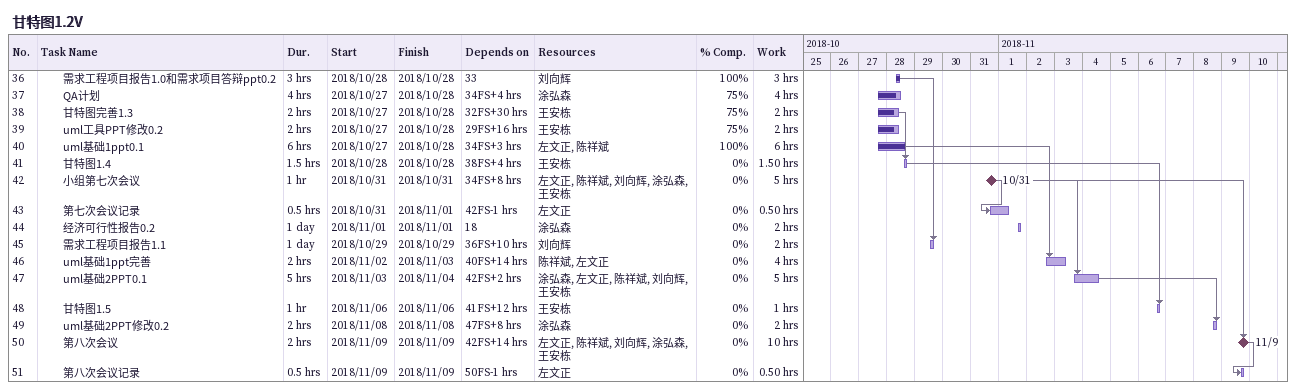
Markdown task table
甘特图1.2V

| ID | Level | Task | Duration | Start | Finish | Predecessors | Resources | % complete | Work (h) |
|---|---|---|---|---|---|---|---|---|---|
| 36 | 3 | 需求工程项目报告1.0和需求项目答辩ppt0.2 | 3h | 2018-10-28 | 2018-10-28 | 33 | 刘向辉 | 100 | 3 |
| 37 | 3 | QA计划 | 4h | 2018-10-27 | 2018-10-28 | 34FS+4h | 涂弘森 | 75 | 4 |
| 38 | 3 | 甘特图完善1.3 | 2h | 2018-10-27 | 2018-10-28 | 32FS+30h | 王安栋 | 75 | 2 |
| 39 | 3 | uml工具PPT修改0.2 | 2h | 2018-10-27 | 2018-10-28 | 29FS+16h | 王安栋 | 75 | 2 |
| 40 | 3 | uml基础1ppt0.1 | 6h | 2018-10-27 | 2018-10-28 | 34FS+3h | 左文正, 陈祥斌 | 100 | 6 |
| 41 | 3 | 甘特图1.4 | 1.5h | 2018-10-28 | 2018-10-28 | 38FS+4h | 王安栋 | 0 | 1.50 |
| 42 | 3 | 小组第七次会议 | 1h | 2018-10-31 | 2018-10-31 | 34FS+8h | 左文正, 陈祥斌, 刘向辉, 涂弘森, 王安栋 | 0 | 5 |
| 43 | 3 | 第七次会议记录 | 0.5h | 2018-10-31 | 2018-11-01 | 42FS-1h | 左文正 | 0 | 0.50 |
| 44 | 3 | 经济可行性报告0.2 | 1d | 2018-11-01 | 2018-11-01 | 18 | 涂弘森 | 0 | 2 |
| 45 | 3 | 需求工程项目报告1.1 | 1d | 2018-10-29 | 2018-10-29 | 36FS+10h | 刘向辉 | 0 | 2 |
| 46 | 3 | uml基础1ppt完善 | 2h | 2018-11-02 | 2018-11-03 | 40FS+14h | 陈祥斌, 左文正 | 0 | 4 |
| 47 | 3 | uml基础2PPT0.1 | 5h | 2018-11-03 | 2018-11-04 | 42FS+2h | 涂弘森, 左文正, 陈祥斌, 刘向辉, 王安栋 | 0 | 5 |
| 48 | 3 | 甘特图1.5 | 1h | 2018-11-06 | 2018-11-06 | 41FS+12h | 王安栋 | 0 | 1 |
| 49 | 3 | uml基础2PPT修改0.2 | 2h | 2018-11-08 | 2018-11-08 | 47FS+8h | 涂弘森 | 0 | 2 |
| 50 | 3 | 第八次会议 | 2h | 2018-11-09 | 2018-11-09 | 42FS+14h | 左文正, 陈祥斌, 刘向辉, 涂弘森, 王安栋 | 0 | 10 |
| 51 | 3 | 第八次会议记录 | 0.5h | 2018-11-09 | 2018-11-09 | 50FS-1h | 左文正 | 0 | 0.50 |
